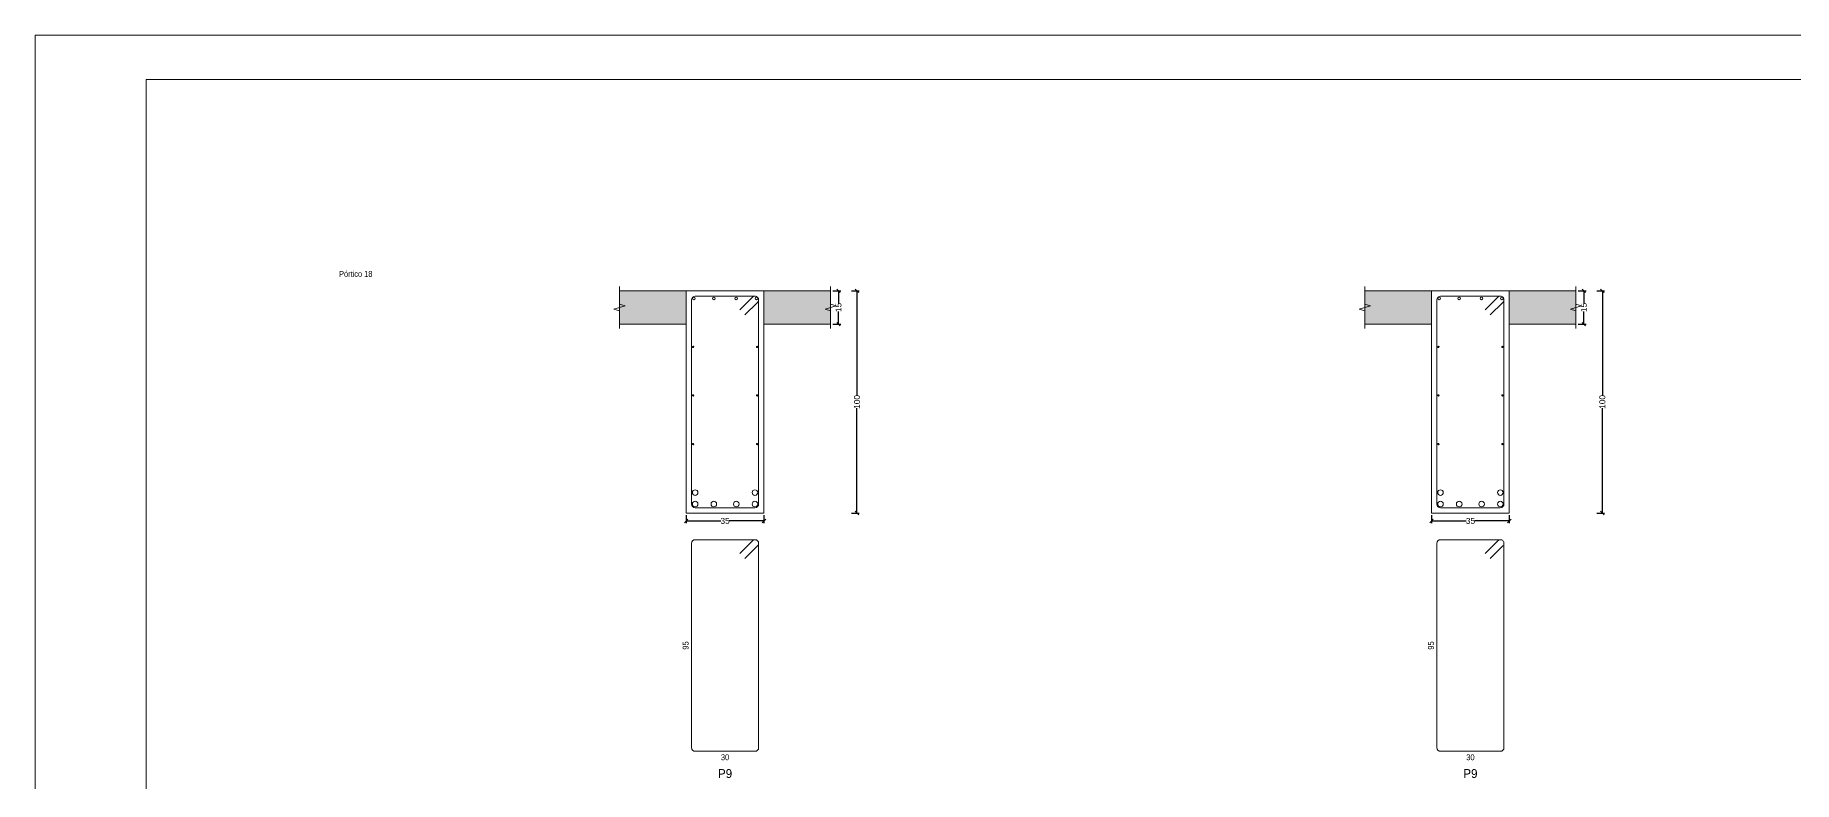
# Model space of a CAD drawing. Header units: millimetres. Extents: x 3 to 479, y -191 to 120.
# Drawn here: x 236.25 to 275.82, y -59.75 to -42.95 of the extents above; entities that cross this region are included whole.
import ezdxf
from ezdxf.enums import TextEntityAlignment as Align

# ---------------------------------------------------------------- set-up
doc = ezdxf.new("R2010")
doc.units = ezdxf.units.MM
for name, color, linetype, lineweight in [('ALZ_REF_REFERENCIA_PORTICO', 3, 'Continuous', 9), ('ARM_LONGITUDINAL_Ø12', 171, 'Continuous', 9), ('ARM_LONGITUDINAL_Ø25', 20, 'Continuous', 9), ('ARM_LONGITUDINAL_Ø6', 151, 'Continuous', 9), ('ARM_TRANSVERSAL_Ø8', 32, 'Continuous', 9), ('RECUAD_LIMITES', 2, 'Continuous', 0), ('RECUAD_MARCO', 1, 'Continuous', 20), ('SEC_CONT_FORJADOS_SECCION', 8, 'Continuous', 9), ('SEC_CONT_VIG_HORMIGON_SECCION', 2, 'Continuous', 9), ('SEC_COTAS_SEC_DIM_VIGA', 122, 'Continuous', 0), ('SEC_COTAS_TEXTOS_DESPIECE_ESTRIBADO', 122, 'Continuous', 0), ('SEC_REF_TXT_POSICIONES_ARM_ESTRIBOS', 1, 'Continuous', 9)]:
    doc.layers.add(name, color=color, linetype=linetype, lineweight=lineweight)
doc.styles.add('CYPETXT_0.2_romans', font='arial.ttf', dxfattribs={"height": 0.133333})
doc.styles.add('CYPETXT_romans', font='arial.ttf', dxfattribs={"height": 0.2})
doc.dimstyles.new('cype_oblique', dxfattribs={"dimtxt": 0.18, "dimasz": 0.18, "dimexe": 0.05, "dimexo": 0.05, "dimgap": 0, "dimtad": 0, "dimdec": 4, "dimzin": 0, "dimdsep": 46, "dimtxsty": 'CYPETXT_0.2_romans', "dimblk": 'OBLIQUE', "dimtsz": 0.04, "dimcen": 0.09, "dimadec": 0, "dimazin": 0, "dimtfac": 1, "dimtdec": 4, "dimtofl": 0, "dimtmove": 2, "dimatfit": 3, "dimfxl": 1, "dimtolj": 1, "dimtzin": 0, "dimarcsym": 0})

# ---------------------------------------------------------------- blocks, each defined once
blk = doc.blocks.new('*D685')
at = {"layer": 'Defpoints', "color": 0, "transparency": 16777216}
for p in [(250.9, -53.703), (252.65, -53.703), (252.65, -53.88)]:
    blk.add_point(p, dxfattribs=at)
at = {"layer": 'SEC_COTAS_SEC_DIM_VIGA', "color": 0, "lineweight": -2, "transparency": 16777216}
for p, q in [((250.9, -53.753), (250.9, -53.93)), ((252.65, -53.753), (252.65, -53.93)), ((250.86, -53.92), (250.94, -53.84)), ((250.9, -53.88), (251.679, -53.88)), ((252.65, -53.88), (251.87, -53.88)), ((252.61, -53.92), (252.69, -53.84))]:
    blk.add_line(p, q, dxfattribs=at)
at = {"layer": 'SEC_COTAS_SEC_DIM_VIGA', "color": 0, "transparency": 16777216, "insert": (251.775, -53.88), "char_height": 0.1333, "attachment_point": 5, "style": 'CYPETXT_0.2_romans'}
blk.add_mtext('\\A1;35', dxfattribs=at)
blk = doc.blocks.new('_OBLIQUE')
at = {"color": 0, "linetype": 'ByBlock', "lineweight": -2}
blk.add_line((-0.5, -0.5), (0.5, 0.5), dxfattribs=at)
blk = doc.blocks.new('*D686')
at = {"layer": 'Defpoints', "color": 0, "transparency": 16777216}
for p in [(254.15, -48.703), (254.327, -48.703), (254.15, -49.453)]:
    blk.add_point(p, dxfattribs=at)
at = {"layer": 'SEC_COTAS_SEC_DIM_VIGA', "color": 0, "lineweight": -2, "transparency": 16777216}
for p, q in [((254.367, -48.743), (254.287, -48.663)), ((254.2, -48.703), (254.377, -48.703)), ((254.327, -48.703), (254.327, -48.988)), ((254.2, -49.453), (254.377, -49.453)), ((254.367, -49.493), (254.287, -49.413)), ((254.327, -49.453), (254.327, -49.168))]:
    blk.add_line(p, q, dxfattribs=at)
at = {"layer": 'SEC_COTAS_SEC_DIM_VIGA', "color": 0, "transparency": 16777216, "insert": (254.327, -49.078), "char_height": 0.1333, "attachment_point": 5, "rotation": 90, "style": 'CYPETXT_0.2_romans'}
blk.add_mtext('\\A1;15', dxfattribs=at)
blk = doc.blocks.new('*D687')
at = {"layer": 'Defpoints', "color": 0, "transparency": 16777216}
for p in [(254.566, -48.703), (254.743, -48.703), (254.566, -53.703)]:
    blk.add_point(p, dxfattribs=at)
at = {"layer": 'SEC_COTAS_SEC_DIM_VIGA', "color": 0, "lineweight": -2, "transparency": 16777216}
for p, q in [((254.783, -48.743), (254.703, -48.663)), ((254.616, -48.703), (254.793, -48.703)), ((254.743, -48.703), (254.743, -51.062)), ((254.743, -53.703), (254.743, -51.344)), ((254.616, -53.703), (254.793, -53.703)), ((254.783, -53.743), (254.703, -53.663))]:
    blk.add_line(p, q, dxfattribs=at)
at = {"layer": 'SEC_COTAS_SEC_DIM_VIGA', "color": 0, "transparency": 16777216, "insert": (254.743, -51.203), "char_height": 0.1333, "attachment_point": 5, "rotation": 90, "style": 'CYPETXT_0.2_romans'}
blk.add_mtext('\\A1;100', dxfattribs=at)
blk = doc.blocks.new('*D688')
at = {"layer": 'Defpoints', "color": 0, "transparency": 16777216}
for p in [(267.67, -53.703), (269.42, -53.703), (269.42, -53.88)]:
    blk.add_point(p, dxfattribs=at)
at = {"layer": 'SEC_COTAS_SEC_DIM_VIGA', "color": 0, "lineweight": -2, "transparency": 16777216}
for p, q in [((267.67, -53.753), (267.67, -53.93)), ((269.42, -53.753), (269.42, -53.93)), ((267.63, -53.92), (267.71, -53.84)), ((267.67, -53.88), (268.449, -53.88)), ((269.42, -53.88), (268.64, -53.88)), ((269.38, -53.92), (269.46, -53.84))]:
    blk.add_line(p, q, dxfattribs=at)
at = {"layer": 'SEC_COTAS_SEC_DIM_VIGA', "color": 0, "transparency": 16777216, "insert": (268.545, -53.88), "char_height": 0.1333, "attachment_point": 5, "style": 'CYPETXT_0.2_romans'}
blk.add_mtext('\\A1;35', dxfattribs=at)
blk = doc.blocks.new('*D689')
at = {"layer": 'Defpoints', "color": 0, "transparency": 16777216}
for p in [(270.92, -48.703), (271.097, -48.703), (270.92, -49.453)]:
    blk.add_point(p, dxfattribs=at)
at = {"layer": 'SEC_COTAS_SEC_DIM_VIGA', "color": 0, "lineweight": -2, "transparency": 16777216}
for p, q in [((271.137, -48.743), (271.057, -48.663)), ((270.97, -48.703), (271.147, -48.703)), ((271.097, -48.703), (271.097, -48.988)), ((270.97, -49.453), (271.147, -49.453)), ((271.137, -49.493), (271.057, -49.413)), ((271.097, -49.453), (271.097, -49.168))]:
    blk.add_line(p, q, dxfattribs=at)
at = {"layer": 'SEC_COTAS_SEC_DIM_VIGA', "color": 0, "transparency": 16777216, "insert": (271.097, -49.078), "char_height": 0.1333, "attachment_point": 5, "rotation": 90, "style": 'CYPETXT_0.2_romans'}
blk.add_mtext('\\A1;15', dxfattribs=at)
blk = doc.blocks.new('*D690')
at = {"layer": 'Defpoints', "color": 0, "transparency": 16777216}
for p in [(271.336, -48.703), (271.513, -48.703), (271.336, -53.703)]:
    blk.add_point(p, dxfattribs=at)
at = {"layer": 'SEC_COTAS_SEC_DIM_VIGA', "color": 0, "lineweight": -2, "transparency": 16777216}
for p, q in [((271.553, -48.743), (271.473, -48.663)), ((271.386, -48.703), (271.563, -48.703)), ((271.513, -48.703), (271.513, -51.062)), ((271.513, -53.703), (271.513, -51.344)), ((271.386, -53.703), (271.563, -53.703)), ((271.553, -53.743), (271.473, -53.663))]:
    blk.add_line(p, q, dxfattribs=at)
at = {"layer": 'SEC_COTAS_SEC_DIM_VIGA', "color": 0, "transparency": 16777216, "insert": (271.513, -51.203), "char_height": 0.1333, "attachment_point": 5, "rotation": 90, "style": 'CYPETXT_0.2_romans'}
blk.add_mtext('\\A1;100', dxfattribs=at)

msp = doc.modelspace()

# ---------------------------------------------------------------- hatches: boundary and pattern name
at = {"layer": 'SEC_CONT_FORJADOS_SECCION', "true_color": 0xdad7d3}
for points in [[(249.39951, -48.70283), (250.89951, -48.70283), (250.89951, -49.45283), (249.39951, -49.45283)], [(254.14951, -48.70283), (252.64951, -48.70283), (252.64951, -49.45283), (254.14951, -49.45283)], [(266.16951, -48.70283), (267.66951, -48.70283), (267.66951, -49.45283), (266.16951, -49.45283)], [(270.91951, -48.70283), (269.41951, -48.70283), (269.41951, -49.45283), (270.91951, -49.45283)]]:
    msp.add_hatch(color=254, dxfattribs=at).paths.add_polyline_path(points)

# ---------------------------------------------------------------- linework, layer by layer
at = {"layer": 'ARM_LONGITUDINAL_Ø12'}
for centre in [(251.06951, -48.87283), (251.52284, -48.87283), (252.02617, -48.87283), (252.47951, -48.87283), (267.83951, -48.87283), (268.29284, -48.87283), (268.79617, -48.87283), (269.24951, -48.87283)]:
    msp.add_circle(centre, 0.03, dxfattribs=at)
at = {"layer": 'ARM_LONGITUDINAL_Ø25'}
for centre in [(251.10201, -53.242), (252.44701, -53.242), (267.87201, -53.242), (269.21701, -53.242), (251.10201, -53.50033), (251.52284, -53.50033), (252.02617, -53.50033), (252.44701, -53.50033), (267.87201, -53.50033), (268.29284, -53.50033), (268.79617, -53.50033), (269.21701, -53.50033)]:
    msp.add_circle(centre, 0.0625, dxfattribs=at)
at = {"layer": 'ARM_LONGITUDINAL_Ø6'}
for centre in [(251.05451, -49.96512), (252.49451, -49.96512), (267.82451, -49.96512), (269.26451, -49.96512), (251.05451, -51.05741), (252.49451, -51.05741), (267.82451, -51.05741), (269.26451, -51.05741), (251.05451, -52.1497), (252.49451, -52.1497), (267.82451, -52.1497), (269.26451, -52.1497)]:
    msp.add_circle(centre, 0.015, dxfattribs=at)
at = {"layer": 'ARM_TRANSVERSAL_Ø8'}
for points in [[(252.2225, -49.24651), (252.50534, -48.96367), (252.5156, -48.95116), (252.52323, -48.9369), (252.52792, -48.92142), (252.52951, -48.90533), (252.52792, -48.88923), (252.52323, -48.87376), (252.5156, -48.8595), (252.50534, -48.84699), (252.49284, -48.83673), (252.47858, -48.82911), (252.4631, -48.82441), (252.44701, -48.82283), (251.10201, -48.82283), (251.07043, -48.82911), (251.04367, -48.84699), (251.02579, -48.87376), (251.01951, -48.90533), (251.01951, -53.50033), (251.02579, -53.5319), (251.04367, -53.55867), (251.07043, -53.57655), (251.10201, -53.58283), (252.44701, -53.58283), (252.47858, -53.57655), (252.50534, -53.55867), (252.52323, -53.5319), (252.52951, -53.50033), (252.52951, -48.90533), (252.52792, -48.88923), (252.52323, -48.87376), (252.5156, -48.8595), (252.50534, -48.84699), (252.49284, -48.83673), (252.47858, -48.82911), (252.4631, -48.82441), (252.44701, -48.82283), (252.4341, -48.82385), (252.42151, -48.82687), (252.40955, -48.83182), (252.39851, -48.83859), (252.38867, -48.84699), (252.10583, -49.12984)], [(268.9925, -49.24651), (269.27534, -48.96367), (269.2856, -48.95116), (269.29323, -48.9369), (269.29792, -48.92142), (269.29951, -48.90533), (269.29792, -48.88923), (269.29323, -48.87376), (269.2856, -48.8595), (269.27534, -48.84699), (269.26284, -48.83673), (269.24858, -48.82911), (269.2331, -48.82441), (269.21701, -48.82283), (267.87201, -48.82283), (267.84043, -48.82911), (267.81367, -48.84699), (267.79579, -48.87376), (267.78951, -48.90533), (267.78951, -53.50033), (267.79579, -53.5319), (267.81367, -53.55867), (267.84043, -53.57655), (267.87201, -53.58283), (269.21701, -53.58283), (269.24858, -53.57655), (269.27534, -53.55867), (269.29323, -53.5319), (269.29951, -53.50033), (269.29951, -48.90533), (269.29792, -48.88923), (269.29323, -48.87376), (269.2856, -48.8595), (269.27534, -48.84699), (269.26284, -48.83673), (269.24858, -48.82911), (269.2331, -48.82441), (269.21701, -48.82283), (269.2041, -48.82385), (269.19151, -48.82687), (269.17955, -48.83182), (269.16851, -48.83859), (269.15867, -48.84699), (268.87583, -49.12984)], [(252.2225, -54.72584), (252.50534, -54.443), (252.5156, -54.4305), (252.52323, -54.41623), (252.52792, -54.40076), (252.52951, -54.38466), (252.52792, -54.36857), (252.52323, -54.35309), (252.5156, -54.33883), (252.50534, -54.32633), (252.49284, -54.31607), (252.47858, -54.30844), (252.4631, -54.30375), (252.44701, -54.30216), (251.10201, -54.30216), (251.07043, -54.30844), (251.04367, -54.32633), (251.02579, -54.35309), (251.01951, -54.38466), (251.01951, -58.97966), (251.02579, -59.01123), (251.04367, -59.038), (251.07043, -59.05588), (251.10201, -59.06216), (252.44701, -59.06216), (252.47858, -59.05588), (252.50534, -59.038), (252.52323, -59.01123), (252.52951, -58.97966), (252.52951, -54.38466), (252.52792, -54.36857), (252.52323, -54.35309), (252.5156, -54.33883), (252.50534, -54.32633), (252.49284, -54.31607), (252.47858, -54.30844), (252.4631, -54.30375), (252.44701, -54.30216), (252.4341, -54.30318), (252.42151, -54.3062), (252.40955, -54.31116), (252.39851, -54.31792), (252.38867, -54.32633), (252.10583, -54.60917)], [(268.9925, -54.72584), (269.27534, -54.443), (269.2856, -54.4305), (269.29323, -54.41623), (269.29792, -54.40076), (269.29951, -54.38466), (269.29792, -54.36857), (269.29323, -54.35309), (269.2856, -54.33883), (269.27534, -54.32633), (269.26284, -54.31607), (269.24858, -54.30844), (269.2331, -54.30375), (269.21701, -54.30216), (267.87201, -54.30216), (267.84043, -54.30844), (267.81367, -54.32633), (267.79579, -54.35309), (267.78951, -54.38466), (267.78951, -58.97966), (267.79579, -59.01123), (267.81367, -59.038), (267.84043, -59.05588), (267.87201, -59.06216), (269.21701, -59.06216), (269.24858, -59.05588), (269.27534, -59.038), (269.29323, -59.01123), (269.29951, -58.97966), (269.29951, -54.38466), (269.29792, -54.36857), (269.29323, -54.35309), (269.2856, -54.33883), (269.27534, -54.32633), (269.26284, -54.31607), (269.24858, -54.30844), (269.2331, -54.30375), (269.21701, -54.30216), (269.2041, -54.30318), (269.19151, -54.3062), (269.17955, -54.31116), (269.16851, -54.31792), (269.15867, -54.32633), (268.87583, -54.60917)]]:
    msp.add_lwpolyline(points, dxfattribs=at)
at = {"layer": 'RECUAD_LIMITES'}
msp.add_lwpolyline([(236.25251, -84.95316), (295.65251, -84.95316), (295.65251, -42.95316), (236.25251, -42.95316), (236.25251, -84.95316)], close=True, dxfattribs=at)
at = {"layer": 'RECUAD_MARCO'}
msp.add_lwpolyline([(238.75251, -83.95316), (294.65251, -83.95316), (294.65251, -43.95316), (238.75251, -43.95316), (238.75251, -83.95316)], close=True, dxfattribs=at)
at = {"layer": 'SEC_CONT_FORJADOS_SECCION'}
for points in [[(249.39951, -48.60283), (249.39951, -49.00283), (249.52451, -49.04033), (249.27451, -49.11533), (249.39951, -49.15283), (249.39951, -49.55283)], [(254.14951, -48.60283), (254.14951, -49.00283), (254.27451, -49.04033), (254.02451, -49.11533), (254.14951, -49.15283), (254.14951, -49.55283)], [(266.16951, -48.60283), (266.16951, -49.00283), (266.29451, -49.04033), (266.04451, -49.11533), (266.16951, -49.15283), (266.16951, -49.55283)], [(270.91951, -48.60283), (270.91951, -49.00283), (271.04451, -49.04033), (270.79451, -49.11533), (270.91951, -49.15283), (270.91951, -49.55283)], [(249.39951, -48.70283), (250.89951, -48.70283), (250.89951, -49.45283), (249.39951, -49.45283)], [(254.14951, -48.70283), (252.64951, -48.70283), (252.64951, -49.45283), (254.14951, -49.45283)], [(266.16951, -48.70283), (267.66951, -48.70283), (267.66951, -49.45283), (266.16951, -49.45283)], [(270.91951, -48.70283), (269.41951, -48.70283), (269.41951, -49.45283), (270.91951, -49.45283)]]:
    msp.add_lwpolyline(points, dxfattribs=at)
at = {"layer": 'SEC_CONT_FORJADOS_SECCION', "color": 254, "true_color": 0xdad7d3}
for points in [[(249.39951, -48.70283), (250.89951, -48.70283), (250.89951, -49.45283), (249.39951, -49.45283)], [(254.14951, -48.70283), (252.64951, -48.70283), (252.64951, -49.45283), (254.14951, -49.45283)], [(266.16951, -48.70283), (267.66951, -48.70283), (267.66951, -49.45283), (266.16951, -49.45283)], [(270.91951, -48.70283), (269.41951, -48.70283), (269.41951, -49.45283), (270.91951, -49.45283)]]:
    msp.add_lwpolyline(points, close=True, dxfattribs=at)
at = {"layer": 'SEC_CONT_VIG_HORMIGON_SECCION'}
for points in [[(252.64951, -48.70283), (250.89951, -48.70283), (250.89951, -53.70283), (252.64951, -53.70283), (252.64951, -48.70283)], [(269.41951, -48.70283), (267.66951, -48.70283), (267.66951, -53.70283), (269.41951, -53.70283), (269.41951, -48.70283)]]:
    msp.add_lwpolyline(points, close=True, dxfattribs=at)

# ---------------------------------------------------------------- texts
at = {"layer": 'ALZ_REF_REFERENCIA_PORTICO', "style": 'CYPETXT_romans', "width": 0.820327}
msp.add_text('Pórtico 18', height=0.133333, dxfattribs=at).set_placement((243.08951, -48.32283), align=Align.MIDDLE_LEFT)
at = {"layer": 'SEC_COTAS_TEXTOS_DESPIECE_ESTRIBADO', "style": 'CYPETXT_romans', "width": 0.872274}
for p in [(250.95284, -56.68216), (267.72284, -56.68216)]:
    msp.add_text('95', height=0.133333, rotation=90, dxfattribs=at).set_placement(p, align=Align.CENTER)
for p in [(251.77451, -59.12883), (268.54451, -59.12883)]:
    msp.add_text('30', height=0.133333, dxfattribs=at).set_placement(p, align=Align.TOP_CENTER)
at = {"layer": 'SEC_REF_TXT_POSICIONES_ARM_ESTRIBOS', "style": 'CYPETXT_romans', "width": 0.935124}
for p in [(251.77451, -59.56216), (268.54451, -59.56216)]:
    msp.add_text('P9', height=0.2, dxfattribs=at).set_placement(p, align=Align.MIDDLE_CENTER)

# ---------------------------------------------------------------- dimensions: what is measured, and where the dimension line sits
at = {"layer": 'SEC_COTAS_SEC_DIM_VIGA'}
for p1, p2, text, picture, middle in [((254.14951, -49.45283), (254.14951, -48.70283), '15', '*D686', (254.32684, -49.07783)), ((254.56551, -53.70283), (254.56551, -48.70283), '100', '*D687', (254.74284, -51.20283)), ((270.91951, -49.45283), (270.91951, -48.70283), '15', '*D689', (271.09684, -49.07783)), ((271.33551, -53.70283), (271.33551, -48.70283), '100', '*D690', (271.51284, -51.20283)), ((250.89951, -53.70283), (252.64951, -53.70283), '35', '*D685', (251.77451, -53.88016)), ((267.66951, -53.70283), (269.41951, -53.70283), '35', '*D688', (268.54451, -53.88016))]:
    dim = msp.add_aligned_dim(p1=p1, p2=p2, distance=-0.17733, text=text, dimstyle='cype_oblique', dxfattribs=at)
    dim.commit()
    dim.dimension.update_dxf_attribs({"geometry": picture, "text_midpoint": middle})

doc.saveas('drawing.dxf')
